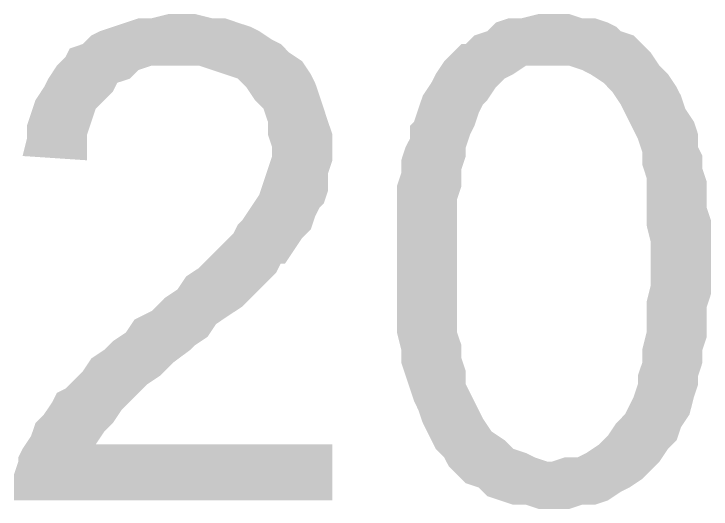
# Model space of a CAD drawing. Header units: millimetres. Extents: x -35.3 to 0.3, y 0.4 to 20.6.
# Drawn here: x -33.3235 to -33.1885, y 7.6185 to 7.7143 of the extents above; entities that cross this region are included whole.
import ezdxf

# ---------------------------------------------------------------- set-up
doc = ezdxf.new("R2010")
doc.units = ezdxf.units.MM
doc.layers.add('PDF _Riempimenti solidi', color=7, linetype='Continuous')

msp = doc.modelspace()

# ---------------------------------------------------------------- hatches: boundary and pattern name
at = {"layer": 'PDF _Riempimenti solidi', "transparency": 33554559}
for points in [[(-33.291, 7.71434), (-33.2935, 7.71434), (-33.29683, 7.71351), (-33.29933, 7.71351), (-33.30433, 7.71184), (-33.30683, 7.71101), (-33.3085, 7.71017), (-33.31017, 7.70851), (-33.31267, 7.70767), (-33.3135, 7.70601), (-33.31517, 7.70434), (-33.31683, 7.70184), (-33.31767, 7.70017), (-33.31933, 7.69767), (-33.32017, 7.69517), (-33.321, 7.69267), (-33.321, 7.69017), (-33.32183, 7.68684), (-33.30933, 7.68601), (-33.30933, 7.69101), (-33.30767, 7.69601), (-33.306, 7.69767), (-33.30433, 7.69934), (-33.3035, 7.70101), (-33.301, 7.70184), (-33.29933, 7.70351), (-33.29683, 7.70434), (-33.291, 7.70434), (-33.26767, 7.70517), (-33.27017, 7.70684), (-33.27183, 7.70851), (-33.2735, 7.70934), (-33.276, 7.71101), (-33.27767, 7.71184), (-33.28017, 7.71267), (-33.28267, 7.71351), (-33.28517, 7.71351), (-33.2885, 7.71434)], [(-33.21933, 7.71434), (-33.22183, 7.71434), (-33.22517, 7.71351), (-33.22767, 7.71351), (-33.23017, 7.71267), (-33.23183, 7.71101), (-33.23433, 7.71017), (-33.236, 7.70851), (-33.23683, 7.70851), (-33.24017, 7.70517), (-33.21933, 7.70434), (-33.216, 7.70434), (-33.2135, 7.70351), (-33.21183, 7.70267), (-33.20933, 7.70101), (-33.20767, 7.69934), (-33.206, 7.69684), (-33.20517, 7.69517), (-33.20267, 7.69017), (-33.20183, 7.68767), (-33.20183, 7.68517), (-33.201, 7.68267), (-33.201, 7.67351), (-33.20017, 7.67017), (-33.20017, 7.66184), (-33.201, 7.65851), (-33.201, 7.65267), (-33.20183, 7.64934), (-33.20183, 7.64684), (-33.20267, 7.64434), (-33.20267, 7.64267), (-33.2035, 7.64017), (-33.20517, 7.63684), (-33.20683, 7.63517), (-33.2085, 7.63267), (-33.21017, 7.63101), (-33.21267, 7.62934), (-33.21433, 7.62851), (-33.21683, 7.62851), (-33.21933, 7.62767), (-33.23933, 7.62684), (-33.23767, 7.62517), (-33.236, 7.62351), (-33.2335, 7.62267), (-33.23183, 7.62101), (-33.22683, 7.61934), (-33.22433, 7.61934), (-33.22183, 7.61851), (-33.216, 7.61851), (-33.2135, 7.61934), (-33.211, 7.61934), (-33.2085, 7.62017), (-33.206, 7.62184), (-33.20433, 7.62267), (-33.20183, 7.62434), (-33.20017, 7.62601), (-33.1985, 7.62767), (-33.19683, 7.63017), (-33.19517, 7.63184), (-33.19433, 7.63434), (-33.19267, 7.63684), (-33.19183, 7.64017), (-33.191, 7.64267), (-33.191, 7.64434), (-33.19017, 7.64684), (-33.19017, 7.64934), (-33.18933, 7.65184), (-33.18933, 7.65767), (-33.1885, 7.66017), (-33.1885, 7.67434), (-33.18933, 7.67684), (-33.18933, 7.68184), (-33.19017, 7.68434), (-33.19017, 7.68684), (-33.191, 7.68851), (-33.191, 7.69101), (-33.19183, 7.69351), (-33.1935, 7.69601), (-33.19433, 7.69851), (-33.19517, 7.70017), (-33.19683, 7.70267), (-33.1985, 7.70434), (-33.20017, 7.70684), (-33.2035, 7.71017), (-33.206, 7.71101), (-33.20683, 7.71184), (-33.2085, 7.71267), (-33.211, 7.71351), (-33.2135, 7.71351), (-33.216, 7.71434)], [(-33.26767, 7.70517), (-33.291, 7.70434), (-33.28767, 7.70434), (-33.28267, 7.70267), (-33.28017, 7.70184), (-33.2785, 7.70017), (-33.27683, 7.69767), (-33.27517, 7.69601), (-33.27433, 7.69351), (-33.27433, 7.69101), (-33.2735, 7.68851), (-33.2735, 7.68684), (-33.276, 7.67934), (-33.27767, 7.67684), (-33.27933, 7.67434), (-33.28017, 7.67351), (-33.281, 7.67184), (-33.28267, 7.67017), (-33.286, 7.66684), (-33.28767, 7.66517), (-33.29017, 7.66351), (-33.29183, 7.66101), (-33.29433, 7.65934), (-33.29683, 7.65684), (-33.30017, 7.65517), (-33.30183, 7.65267), (-33.30433, 7.65101), (-33.306, 7.64934), (-33.3085, 7.64767), (-33.31017, 7.64517), (-33.3135, 7.64184), (-33.31517, 7.64101), (-33.316, 7.63934), (-33.31767, 7.63684), (-33.31933, 7.63517), (-33.32017, 7.63267), (-33.32183, 7.63017), (-33.32267, 7.62851), (-33.32267, 7.62767), (-33.3235, 7.62517), (-33.3235, 7.62017), (-33.26183, 7.62017), (-33.26183, 7.63101), (-33.30767, 7.63101), (-33.306, 7.63351), (-33.30433, 7.63517), (-33.30267, 7.63767), (-33.29933, 7.64101), (-33.29767, 7.64267), (-33.29517, 7.64434), (-33.29267, 7.64684), (-33.28933, 7.64934), (-33.2885, 7.65017), (-33.286, 7.65184), (-33.28433, 7.65434), (-33.28183, 7.65601), (-33.27933, 7.65767), (-33.276, 7.66101), (-33.27267, 7.66434), (-33.27183, 7.66601), (-33.271, 7.66601), (-33.26933, 7.66851), (-33.26767, 7.67101), (-33.266, 7.67267), (-33.26517, 7.67517), (-33.26433, 7.67684), (-33.2635, 7.67767), (-33.26267, 7.68017), (-33.26267, 7.68351), (-33.26183, 7.68601), (-33.26183, 7.69101), (-33.26267, 7.69351), (-33.2635, 7.69601), (-33.26433, 7.69851), (-33.26517, 7.70101), (-33.266, 7.70267)], [(-33.24017, 7.70517), (-33.24183, 7.70267), (-33.24267, 7.70101), (-33.24433, 7.69851), (-33.24517, 7.69601), (-33.246, 7.69351), (-33.24683, 7.69267), (-33.24683, 7.69017), (-33.24767, 7.68851), (-33.2485, 7.68601), (-33.2485, 7.68351), (-33.24933, 7.68101), (-33.24933, 7.65267), (-33.2485, 7.64934), (-33.2485, 7.64684), (-33.246, 7.63934), (-33.24517, 7.63767), (-33.24433, 7.63517), (-33.2435, 7.63351), (-33.24267, 7.63184), (-33.24183, 7.63017), (-33.24017, 7.62851), (-33.23933, 7.62684), (-33.21933, 7.62767), (-33.22017, 7.62767), (-33.22267, 7.62851), (-33.22433, 7.62934), (-33.22683, 7.63017), (-33.2285, 7.63184), (-33.231, 7.63351), (-33.23267, 7.63601), (-33.23433, 7.63934), (-33.23517, 7.64101), (-33.236, 7.64267), (-33.236, 7.64517), (-33.23683, 7.64767), (-33.23683, 7.65017), (-33.23767, 7.65267), (-33.23767, 7.67851), (-33.23683, 7.68101), (-33.23683, 7.68434), (-33.236, 7.68684), (-33.236, 7.68851), (-33.23517, 7.69101), (-33.23433, 7.69267), (-33.2335, 7.69517), (-33.23267, 7.69684), (-33.23183, 7.69767), (-33.23017, 7.70017), (-33.2285, 7.70184), (-33.22683, 7.70267), (-33.22433, 7.70434), (-33.21933, 7.70434)]]:
    msp.add_hatch(color=256, dxfattribs=at).paths.add_polyline_path(points)

doc.saveas('drawing.dxf')
